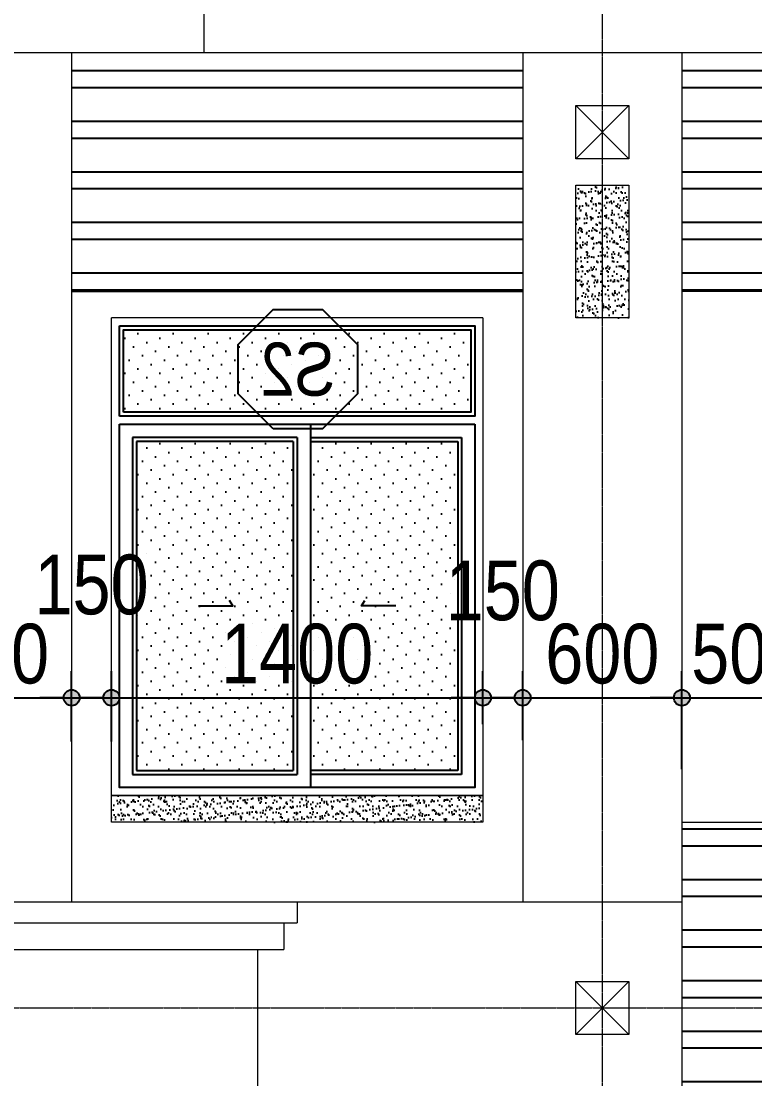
# Model space of a CAD drawing. Extents: x -79995 to 347433, y -157641 to 104789.
# Drawn here: x 5708 to 8473, y -22812 to -18826 of the extents above; entities that cross this region are included whole.
import ezdxf
from ezdxf.enums import TextEntityAlignment as Align

# ---------------------------------------------------------------- set-up
doc = ezdxf.new("R2010")
doc.units = 0
doc.linetypes.add('ACAD_ISO10W100', pattern=[18, 12, -3, 0, -3])
doc.layers.get('DEFPOINTS').update_dxf_attribs({"linetype": 'CONTINUOUS'})
for name, color, linetype in [('DIM', 1, 'CONTINUOUS'), ('DOOR', 20, 'CONTINUOUS'), ('HACTH', 8, 'CONTINUOUS'), ('HATCH', 8, 'CONTINUOUS'), ('KINH 1', 142, 'CONTINUOUS'), ('TAGS', 60, 'CONTINUOUS')]:
    doc.layers.add(name, color=color, linetype=linetype)
doc.layers.add('NET-THAY', color=2, linetype='CONTINUOUS', lineweight=13)
doc.layers.add('TRUC', color=24, linetype='CONTINUOUS', lineweight=0)
doc.styles.add('HEL-CONDENSE', font='')
doc.styles.add('VNI-HELVE-CONDENSEN', font='')
doc.styles.get('HEL-CONDENSE').set_extended_font_data('VNI-Helve-Condense')
doc.styles.get('VNI-HELVE-CONDENSEN').set_extended_font_data('VNI-Helve-Condense')
doc.dimstyles.new('D100', dxfattribs={"dimtxt": 225, "dimasz": 1.2, "dimexe": 100, "dimexo": 0, "dimgap": 50, "dimtad": 1, "dimdec": 0, "dimzin": 13, "dimdsep": 46, "dimtxsty": 'HEL-CONDENSE', "dimblk": 'D50', "dimcen": 0, "dimclrd": 1, "dimclre": 1, "dimclrt": 7, "dimadec": 0, "dimazin": 0, "dimtfac": 1, "dimtdec": 0, "dimtmove": 0, "dimatfit": 3, "dimldrblk": 'D50', "dimfxl": 1, "dimtolj": 1, "dimtzin": 13, "dimarcsym": 0})
pattern_1 = [(180, (-175482.64, -528282.38), (-1e-14, -190.5), []), (180, (-175546.14, -528218.88), (-1e-14, -190.5), [])]
pattern_2 = [(37.5, (-1312078.223, -316844.446), (-1.2000235, 36.7059928), [0, -28.956, 0, -32.385, 0, -30.95625]), (7.5, (-1312078.223, -316844.446), (33.7142462, 53.7618825), [0, -15.621, 0, -26.0985, 0, -10.00125]), (327.5, (-1312101.654, -316844.446), (59.3244278, 0.10778885), [0, -9.525, 0, -34.29, 0, -44.7675]), (317.5, (-1312101.654, -316844.446), (57.266734, 16.7196992), [0, -4.7625, 0, -22.479, 0, -25.7175])]

# ---------------------------------------------------------------- blocks, each defined once
blk = doc.blocks.new('KH-CUADI')
at = {"layer": 'TAGS'}
blk.add_lwpolyline([(-124.3, 300), (-300, 124.3), (-300, -124.3), (-124.3, -300), (124.3, -300), (300, -124.3), (300, 124.3), (124.3, 300)], close=True, dxfattribs=at)
at = {"layer": 'TAGS', "style": 'VNI-HELVE-CONDENSEN'}
blk.add_attdef('D', text='', height=300, dxfattribs=at).set_placement((0, 0), align=Align.MIDDLE)
blk = doc.blocks.new('A$C5F62150E')
at = {"layer": 'KINH 1'}
h = blk.add_hatch(dxfattribs=at)
h.set_pattern_fill('DOTS', color=256, scale=750, angle=45, style=0)
h.set_pattern_definition([(45, (0, 0), (-16.5728, 49.71845), [0, -46.875])])
h.paths.add_polyline_path([(2528.9, 1072.2), (1218.9, 1072.2), (1218.9, 762.2), (2528.9, 762.2)])
h.paths.add_polyline_path([(1823.9, 652.2), (1268.9, 652.2), (1268.9, -587.8), (1823.9, -587.8)])
h.paths.add_polyline_path([(2478.9, 652.2), (1888.9, 652.2), (1888.9, -587.8), (2478.9, -587.8)])
at = {"layer": 'DOOR'}
for p, q in [((2543.9, 747.2), (2543.9, 1087.2)), ((2543.9, 717.2), (1203.9, 717.2)), ((1823.9, 717.2), (1823.9, -652.8)), ((1823.9, 667.2), (1253.9, 667.2)), ((1253.9, 667.2), (1253.9, -602.8)), ((1873.9, 667.2), (1873.9, -602.8)), ((1873.9, 667.2), (2493.9, 667.2)), ((2493.9, 667.2), (2493.9, -602.8)), ((1253.9, -602.8), (1823.9, -602.8)), ((2493.9, -602.8), (1873.9, -602.8))]:
    blk.add_line(p, q, dxfattribs=at)
at = {"layer": 'DOOR', "color": 8}
for p, q in [((1823.9, 652.2), (1268.9, 652.2)), ((1268.9, 652.2), (1268.9, -587.8)), ((1888.9, 652.2), (1888.9, -587.8)), ((1888.9, 652.2), (2478.9, 652.2)), ((2478.9, 652.2), (2478.9, -587.8)), ((1268.9, -587.8), (1823.9, -587.8)), ((2478.9, -587.8), (1888.9, -587.8))]:
    blk.add_line(p, q, dxfattribs=at)
at = {"layer": 'DOOR'}
for points in [[(2543.9, 1087.2), (1203.9, 1087.2), (1203.9, 747.2), (2543.9, 747.2)], [(1203.9, 717.2), (1203.9, -652.8), (2543.9, -652.8), (2543.9, 717.2)], [(1501.6, 32.3), (1632, 32.3), (1618.7, 53)], [(2246.2, 32.3), (2115.8, 32.3), (2129.1, 53)]]:
    blk.add_lwpolyline(points, dxfattribs=at)
at = {"layer": 'DOOR', "color": 8}
blk.add_lwpolyline([(2528.9, 762.2), (2528.9, 1072.2), (1218.9, 1072.2), (1218.9, 762.2), (2528.9, 762.2)], close=True, dxfattribs=at)
at = {"layer": 'NET-THAY'}
for p, q in [((1173.9, 1117.2), (2573.9, 1117.2)), ((2573.9, -682.8), (2573.9, 1117.2)), ((1173.9, -682.8), (2573.9, -682.8))]:
    blk.add_line(p, q, dxfattribs=at)
blk.add_lwpolyline([(1173.9, 1117.2), (1173.9, -682.8)], dxfattribs=at)
at = {"layer": 'TAGS', "linetype": 'Continuous'}
ref = blk.add_blockref('KH-CUADI', (1871, 924.3), dxfattribs=dict(at, xscale=0.75, yscale=0.75, zscale=0.75, rotation=180))
ref.add_attrib('D', 'S2', dxfattribs={"color": 7, "height": 200, "style": 'VNI-HELVE-CONDENSEN'}).set_placement((1871, 924.3), align=Align.MIDDLE)
blk = doc.blocks.new('D50')
at = {"layer": 'DIM'}
blk.add_hatch(color=256, dxfattribs=at).paths.add_polyline_path([(25, 0, 1), (-25, 0, 1)])
blk.add_line((25, 0), (100, 0), dxfattribs=at)
blk.add_circle((0, 0), 25, dxfattribs=at)
blk = doc.blocks.new('*D670')
at = {"layer": 'DEFPOINTS', "color": 0, "linetype": 'Continuous', "transparency": 16777216}
for p in [(5898.5, -21375.6), (5898.5, -21540.2), (5298.5, -21634.2)]:
    blk.add_point(p, dxfattribs=at)
at = {"layer": 'DIM', "color": 1, "linetype": 'Continuous', "lineweight": -2, "transparency": 16777216}
for p, q in [((5298.5, -21634.2), (5298.5, -21275.6)), ((5898.5, -21540.2), (5898.5, -21275.6)), ((5299.7, -21375.6), (5897.3, -21375.6))]:
    blk.add_line(p, q, dxfattribs=at)
at = {"layer": 'DIM', "color": 1, "linetype": 'Continuous', "lineweight": -2, "transparency": 16777216, "xscale": 1.199999999999999, "yscale": 1.199999999999999, "zscale": 1.199999999999999, "rotation": 180}
blk.add_blockref('D50', (5298.5, -21375.6), dxfattribs=at)
at = {"layer": 'DIM', "color": 1, "linetype": 'Continuous', "lineweight": -2, "transparency": 16777216, "xscale": 1.199999999999999, "yscale": 1.199999999999999, "zscale": 1.199999999999999}
blk.add_blockref('D50', (5898.5, -21375.6), dxfattribs=at)
at = {"layer": 'DIM', "color": 7, "linetype": 'Continuous', "transparency": 16777216, "insert": (5598.5, -21210.7), "char_height": 225, "attachment_point": 5, "style": 'HEL-CONDENSE'}
blk.add_mtext('\\A1;600', dxfattribs=at)
blk = doc.blocks.new('*D671')
at = {"layer": 'DEFPOINTS', "color": 0, "linetype": 'Continuous', "transparency": 16777216}
for p in [(6048.4, -21375.6), (5898.5, -21540.2), (6048.4, -21540.2)]:
    blk.add_point(p, dxfattribs=at)
at = {"layer": 'DIM', "color": 1, "linetype": 'Continuous', "lineweight": -2, "transparency": 16777216}
for p, q in [((5898.5, -21540.2), (5898.5, -21275.6)), ((6048.4, -21540.2), (6048.4, -21275.6)), ((5899.7, -21375.6), (6047.2, -21375.6))]:
    blk.add_line(p, q, dxfattribs=at)
at = {"layer": 'DIM', "color": 1, "linetype": 'Continuous', "lineweight": -2, "transparency": 16777216, "xscale": 1.199999999999999, "yscale": 1.199999999999999, "zscale": 1.199999999999999, "rotation": 180}
blk.add_blockref('D50', (5898.5, -21375.6), dxfattribs=at)
at = {"layer": 'DIM', "color": 1, "linetype": 'Continuous', "lineweight": -2, "transparency": 16777216, "xscale": 1.199999999999999, "yscale": 1.199999999999999, "zscale": 1.199999999999999}
blk.add_blockref('D50', (6048.4, -21375.6), dxfattribs=at)
at = {"layer": 'DIM', "color": 7, "linetype": 'Continuous', "transparency": 16777216, "insert": (5973.5, -20950.3), "char_height": 225, "attachment_point": 5, "style": 'HEL-CONDENSE'}
blk.add_mtext('\\A1;150', dxfattribs=at)
blk = doc.blocks.new('*D672')
at = {"layer": 'DEFPOINTS', "color": 0, "linetype": 'Continuous', "transparency": 16777216}
for p in [(7448.4, -21375.6), (7448.4, -21475.6), (6048.4, -21540.2)]:
    blk.add_point(p, dxfattribs=at)
at = {"layer": 'DIM', "color": 1, "linetype": 'Continuous', "lineweight": -2, "transparency": 16777216}
for p, q in [((6048.4, -21540.2), (6048.4, -21275.6)), ((7448.4, -21475.6), (7448.4, -21275.6)), ((6049.6, -21375.6), (7447.2, -21375.6))]:
    blk.add_line(p, q, dxfattribs=at)
at = {"layer": 'DIM', "color": 1, "linetype": 'Continuous', "lineweight": -2, "transparency": 16777216, "xscale": 1.199999999999999, "yscale": 1.199999999999999, "zscale": 1.199999999999999, "rotation": 180}
blk.add_blockref('D50', (6048.4, -21375.6), dxfattribs=at)
at = {"layer": 'DIM', "color": 1, "linetype": 'Continuous', "lineweight": -2, "transparency": 16777216, "xscale": 1.199999999999999, "yscale": 1.199999999999999, "zscale": 1.199999999999999}
blk.add_blockref('D50', (7448.4, -21375.6), dxfattribs=at)
at = {"layer": 'DIM', "color": 7, "linetype": 'Continuous', "transparency": 16777216, "insert": (6748.4, -21210.7), "char_height": 225, "attachment_point": 5, "style": 'HEL-CONDENSE'}
blk.add_mtext('\\A1;1400', dxfattribs=at)
blk = doc.blocks.new('*D673')
at = {"layer": 'DEFPOINTS', "color": 0, "linetype": 'Continuous', "transparency": 16777216}
for p in [(7598.5, -21375.6), (7448.4, -21475.6), (7598.5, -21535.2)]:
    blk.add_point(p, dxfattribs=at)
at = {"layer": 'DIM', "color": 1, "linetype": 'Continuous', "lineweight": -2, "transparency": 16777216}
for p, q in [((7448.4, -21475.6), (7448.4, -21275.6)), ((7598.5, -21535.2), (7598.5, -21275.6)), ((7449.6, -21375.6), (7597.3, -21375.6))]:
    blk.add_line(p, q, dxfattribs=at)
at = {"layer": 'DIM', "color": 1, "linetype": 'Continuous', "lineweight": -2, "transparency": 16777216, "xscale": 1.199999999999999, "yscale": 1.199999999999999, "zscale": 1.199999999999999, "rotation": 180}
blk.add_blockref('D50', (7448.4, -21375.6), dxfattribs=at)
at = {"layer": 'DIM', "color": 1, "linetype": 'Continuous', "lineweight": -2, "transparency": 16777216, "xscale": 1.199999999999999, "yscale": 1.199999999999999, "zscale": 1.199999999999999}
blk.add_blockref('D50', (7598.5, -21375.6), dxfattribs=at)
at = {"layer": 'DIM', "color": 7, "linetype": 'Continuous', "transparency": 16777216, "insert": (7523.4, -20972.5), "char_height": 225, "attachment_point": 5, "style": 'HEL-CONDENSE'}
blk.add_mtext('\\A1;150', dxfattribs=at)
blk = doc.blocks.new('*D674')
at = {"layer": 'DEFPOINTS', "color": 0, "linetype": 'Continuous', "transparency": 16777216}
for p in [(8198.5, -21375.6), (7598.5, -21535.2), (8198.5, -21644.5)]:
    blk.add_point(p, dxfattribs=at)
at = {"layer": 'DIM', "color": 1, "linetype": 'Continuous', "lineweight": -2, "transparency": 16777216}
for p, q in [((7598.5, -21535.2), (7598.5, -21275.6)), ((8198.5, -21644.5), (8198.5, -21275.6)), ((7599.7, -21375.6), (8197.3, -21375.6))]:
    blk.add_line(p, q, dxfattribs=at)
at = {"layer": 'DIM', "color": 1, "linetype": 'Continuous', "lineweight": -2, "transparency": 16777216, "xscale": 1.199999999999999, "yscale": 1.199999999999999, "zscale": 1.199999999999999, "rotation": 180}
blk.add_blockref('D50', (7598.5, -21375.6), dxfattribs=at)
at = {"layer": 'DIM', "color": 1, "linetype": 'Continuous', "lineweight": -2, "transparency": 16777216, "xscale": 1.199999999999999, "yscale": 1.199999999999999, "zscale": 1.199999999999999}
blk.add_blockref('D50', (8198.5, -21375.6), dxfattribs=at)
at = {"layer": 'DIM', "color": 7, "linetype": 'Continuous', "transparency": 16777216, "insert": (7898.5, -21210.7), "char_height": 225, "attachment_point": 5, "style": 'HEL-CONDENSE'}
blk.add_mtext('\\A1;600', dxfattribs=at)
blk = doc.blocks.new('*D675')
at = {"layer": 'DEFPOINTS', "color": 0, "linetype": 'Continuous', "transparency": 16777216}
for p in [(8698.5, -21375.6), (8198.5, -21644.5), (8698.5, -21723.8)]:
    blk.add_point(p, dxfattribs=at)
at = {"layer": 'DIM', "color": 1, "linetype": 'Continuous', "lineweight": -2, "transparency": 16777216}
for p, q in [((8198.5, -21644.5), (8198.5, -21275.6)), ((8698.5, -21723.8), (8698.5, -21275.6)), ((8199.7, -21375.6), (8697.3, -21375.6))]:
    blk.add_line(p, q, dxfattribs=at)
at = {"layer": 'DIM', "color": 1, "linetype": 'Continuous', "lineweight": -2, "transparency": 16777216, "xscale": 1.199999999999999, "yscale": 1.199999999999999, "zscale": 1.199999999999999, "rotation": 180}
blk.add_blockref('D50', (8198.5, -21375.6), dxfattribs=at)
at = {"layer": 'DIM', "color": 1, "linetype": 'Continuous', "lineweight": -2, "transparency": 16777216, "xscale": 1.199999999999999, "yscale": 1.199999999999999, "zscale": 1.199999999999999}
blk.add_blockref('D50', (8698.5, -21375.6), dxfattribs=at)
at = {"layer": 'DIM', "color": 7, "linetype": 'Continuous', "transparency": 16777216, "insert": (8448.5, -21210.7), "char_height": 225, "attachment_point": 5, "style": 'HEL-CONDENSE'}
blk.add_mtext('\\A1;500', dxfattribs=at)

msp = doc.modelspace()

# ---------------------------------------------------------------- hatches: boundary and pattern name
at = {"layer": 'HACTH'}
h = msp.add_hatch(dxfattribs=at)
h.set_pattern_fill('ANSI32', color=256, scale=20, angle=135, style=0)
h.set_pattern_definition(pattern_1)
h.paths.add_polyline_path([(17148.452, -19844.245), (19498.452, -19844.245), (19498.452, -18944.245), (17148.452, -18944.245)])
h.paths.add_polyline_path([(14198.452, -19844.245), (16548.452, -19844.245), (16548.452, -18944.245), (14198.452, -18944.245)])
h.paths.add_polyline_path([(11198.452, -19844.245), (13598.452, -19844.245), (13598.452, -18944.245), (11198.452, -18944.245)])
h.paths.add_polyline_path([(8198.452, -19844.245), (10598.452, -19844.245), (10598.452, -18944.245), (8198.452, -18944.245)])
h.paths.add_polyline_path([(5898.452, -19844.245), (7598.452, -19844.245), (7598.452, -18944.245), (5898.452, -18944.245)])
h = msp.add_hatch(dxfattribs=at)
h.set_pattern_fill('ANSI32', color=256, scale=20, angle=135, style=0)
h.set_pattern_definition(pattern_1)
h.paths.add_polyline_path([(-10351.548, -21844.245), (-12701.548, -21844.245), (-12701.548, -22544.245), (-11951.548, -22544.245), (-11951.548, -22419.245, 0.41421356), (-11901.548, -22369.245), (-11101.548, -22369.245, 0.41421356), (-11051.548, -22419.245), (-11051.548, -22544.245), (-10351.548, -22544.245)])
h.paths.add_polyline_path([(-7401.548, -21844.245), (-9751.548, -21844.245), (-9751.548, -22544.245), (-9051.548, -22544.245), (-9051.548, -22419.245, 0.41421356), (-9001.548, -22369.245), (-8201.548, -22369.245, 0.41421356), (-8151.548, -22419.245), (-8151.548, -22544.245), (-7401.548, -22544.245)])
h.paths.add_polyline_path([(-4401.548, -21844.245), (-6801.548, -21844.245), (-6801.548, -22544.245), (-6051.548, -22544.245), (-6051.548, -22419.245, 0.41421356), (-6001.548, -22369.245), (-5201.548, -22369.245, 0.41421356), (-5151.548, -22419.245), (-5151.548, -22544.245), (-4401.548, -22544.245)])
h.paths.add_polyline_path([(1097.129, -22359.642), (5770.555, -22359.642), (5770.555, -22813.762), (1097.129, -22813.762)], flags=9)
edge = h.paths.add_edge_path()
edge.add_line((-12701.548, -23444.245), (-10351.548, -23444.245))
edge.add_line((-10351.548, -23444.245), (-10351.548, -22544.245))
edge.add_line((-10351.548, -22544.245), (-11051.548, -22544.245))
edge.add_line((-11051.548, -22544.245), (-11051.548, -22669.245))
edge.add_arc((-11051.548, -22719.245), 50, 90, 180)
edge.add_line((-11101.548, -22719.245), (-11901.548, -22719.245))
edge.add_arc((-11951.548, -22719.245), 50, 0, 90)
edge.add_line((-11951.548, -22669.245), (-11951.548, -22544.245))
edge.add_line((-11951.548, -22544.245), (-12701.548, -22544.245))
edge.add_line((-12701.548, -22544.245), (-12701.548, -23444.245))
edge = h.paths.add_edge_path()
edge.add_line((-9751.548, -23444.245), (-7401.548, -23444.245))
edge.add_line((-7401.548, -23444.245), (-7401.548, -22544.245))
edge.add_line((-7401.548, -22544.245), (-8151.548, -22544.245))
edge.add_line((-8151.548, -22544.245), (-8151.548, -22669.245))
edge.add_arc((-8151.548, -22719.245), 50, 90, 180)
edge.add_line((-8201.548, -22719.245), (-9001.548, -22719.245))
edge.add_arc((-9051.548, -22719.245), 50, 0, 90)
edge.add_line((-9051.548, -22669.245), (-9051.548, -22544.245))
edge.add_line((-9051.548, -22544.245), (-9751.548, -22544.245))
edge.add_line((-9751.548, -22544.245), (-9751.548, -23444.245))
edge = h.paths.add_edge_path()
edge.add_line((-6801.548, -23444.245), (-4401.548, -23444.245))
edge.add_line((-4401.548, -23444.245), (-4401.548, -22544.245))
edge.add_line((-4401.548, -22544.245), (-5151.548, -22544.245))
edge.add_line((-5151.548, -22544.245), (-5151.548, -22669.245))
edge.add_arc((-5151.548, -22719.245), 50, 90, 180)
edge.add_line((-5201.548, -22719.245), (-6001.548, -22719.245))
edge.add_arc((-6051.548, -22719.245), 50, 0, 90)
edge.add_line((-6051.548, -22669.245), (-6051.548, -22544.245))
edge.add_line((-6051.548, -22544.245), (-6801.548, -22544.245))
edge.add_line((-6801.548, -22544.245), (-6801.548, -23444.245))
h = msp.add_hatch(dxfattribs=at)
h.set_pattern_fill('ANSI32', color=256, scale=20, angle=135, style=0)
h.set_pattern_definition(pattern_1)
h.paths.add_polyline_path([(10598.452, -21844.245), (8198.452, -21844.245), (8198.452, -22544.245), (8948.452, -22544.245), (8948.452, -22419.245, 0.41421356), (8998.452, -22369.245), (9798.452, -22369.245, 0.41421356), (9848.452, -22419.245), (9848.452, -22544.245), (10598.452, -22544.245)])
h.paths.add_polyline_path([(13598.452, -21956.126), (11198.452, -21956.126), (11198.452, -22544.245), (11948.452, -22544.245), (11948.452, -22419.245, 0.41421356), (11998.452, -22369.245), (12798.452, -22369.245, 0.41421356), (12848.452, -22419.245), (12848.452, -22544.245), (13598.452, -22544.245)])
h.paths.add_polyline_path([(13598.452, -21844.245), (11198.452, -21844.245), (11198.452, -21944.245), (13598.452, -21944.245)])
edge = h.paths.add_edge_path()
edge.add_line((8198.452, -23444.245), (10598.452, -23444.245))
edge.add_line((10598.452, -23444.245), (10598.452, -22544.245))
edge.add_line((10598.452, -22544.245), (9848.452, -22544.245))
edge.add_line((9848.452, -22544.245), (9848.452, -22669.245))
edge.add_arc((9848.452, -22719.245), 50, 90, 180)
edge.add_line((9798.452, -22719.245), (8998.452, -22719.245))
edge.add_arc((8948.452, -22719.245), 50, 0, 90)
edge.add_line((8948.452, -22669.245), (8948.452, -22544.245))
edge.add_line((8948.452, -22544.245), (8198.452, -22544.245))
edge.add_line((8198.452, -22544.245), (8198.452, -23444.245))
edge = h.paths.add_edge_path()
edge.add_line((11198.452, -23444.245), (13598.452, -23444.245))
edge.add_line((13598.452, -23444.245), (13598.452, -22544.245))
edge.add_line((13598.452, -22544.245), (12848.452, -22544.245))
edge.add_line((12848.452, -22544.245), (12848.452, -22669.245))
edge.add_arc((12848.452, -22719.245), 50, 90, 180)
edge.add_line((12798.452, -22719.245), (11998.452, -22719.245))
edge.add_arc((11948.452, -22719.245), 50, 0, 90)
edge.add_line((11948.452, -22669.245), (11948.452, -22544.245))
edge.add_line((11948.452, -22544.245), (11198.452, -22544.245))
edge.add_line((11198.452, -22544.245), (11198.452, -23444.245))
at = {"layer": 'HATCH'}
h = msp.add_hatch(dxfattribs=at)
h.set_pattern_fill('AR-SAND', color=256, scale=0.75, style=0)
h.set_pattern_definition(pattern_2)
h.paths.add_polyline_path([(7798.452, -19944.245), (7998.452, -19944.245), (7998.452, -19444.245), (7798.452, -19444.245)])
h = msp.add_hatch(dxfattribs=at)
h.set_pattern_fill('AR-SAND', color=256, scale=0.75, style=0)
h.set_pattern_definition(pattern_2)
h.paths.add_polyline_path([(6048.45, -21744.245), (7448.45, -21744.245), (7448.45, -21844.245), (6048.45, -21844.245)])

# ---------------------------------------------------------------- linework, layer by layer
at = {"layer": 'NET-THAY'}
for p, q in [((6208.771, -18944.245), (20748.452, -18944.245)), ((5898.452, -19844.245), (7598.457, -19844.245)), ((8698.452, -19844.245), (8198.452, -19844.245)), ((8198.452, -21844.245), (10598.452, -21844.245)), ((6748.452, -22144.245), (6748.452, -22224.245)), ((6698.452, -22224.245), (6698.452, -22324.245)), ((6598.452, -22324.245), (6598.452, -22844.245))]:
    msp.add_line(p, q, dxfattribs=at)
for points in [[(5198.452, -18944.245), (6398.452, -18944.245), (6398.452, -18244.245)], [(5898.452, -18944.245), (5898.452, -22144.245)], [(7598.452, -18944.245), (7598.452, -22144.245)], [(8198.452, -18944.245), (8198.452, -28244.245)], [(7798.452, -19144.245), (7998.452, -19144.245), (7998.452, -19344.245), (7798.452, -19344.245), (7798.452, -19144.245)], [(7998.452, -19144.245), (7798.452, -19344.245)], [(7798.452, -19144.245), (7998.452, -19344.245)], [(7798.452, -19444.245), (7998.452, -19444.245), (7998.452, -19944.245), (7798.452, -19944.245), (7798.452, -19444.245)], [(-1401.548, -22144.245), (8198.452, -22144.245)], [(48.452, -22224.245), (6748.452, -22224.245)], [(98.452, -22324.245), (6698.452, -22324.245)], [(7798.452, -22444.245), (7998.452, -22444.245), (7998.452, -22644.245), (7798.452, -22644.245), (7798.452, -22444.245)], [(7998.452, -22444.245), (7798.452, -22644.245)], [(7798.452, -22444.245), (7998.452, -22644.245)]]:
    msp.add_lwpolyline(points, dxfattribs=at)
msp.add_lwpolyline([(6048.45, -21744.245), (7448.45, -21744.245), (7448.45, -21844.245), (6048.45, -21844.245)], close=True, dxfattribs=at)
at = {"layer": 'TRUC', "linetype": 'ACAD_ISO10W100', "ltscale": 0.2}
for points in [[(7898.452, -14931.59), (7898.452, -29294.245)], [(-14631.329, -18944.245), (21295.344, -18944.245)], [(-14631.329, -22544.245), (21295.344, -22544.245)]]:
    msp.add_lwpolyline(points, dxfattribs=at)

# ---------------------------------------------------------------- block references
at = {"layer": 'DOOR', "xscale": -1}
msp.add_blockref('A$C5F62150E', (8622.345, -21061.473), dxfattribs=at)

# ---------------------------------------------------------------- dimensions: what is measured, and where the dimension line sits
at = {"layer": 'DIM', "linetype": 'Continuous'}
for base, p1, p2, picture, middle in [((6048.45, -21375.63), (5898.452, -21540.179), (6048.45, -21540.179), '*D671', (5973.452, -21115.248)), ((7598.452, -21375.63), (7448.45, -21475.582), (7598.452, -21535.21), '*D673', (7523.45, -21137.412)), ((8698.452, -21375.63), (8198.452, -21644.527), (8698.452, -21723.822), '*D675', (8448.452, -21375.63))]:
    dim = msp.add_linear_dim(base=base, p1=p1, p2=p2, dimstyle='D100', override={"dimtmove": 1}, dxfattribs=at)
    dim.commit()
    dim.dimension.update_dxf_attribs({"geometry": picture, "text_midpoint": middle, "dimtype": 160})
for base, p1, p2, picture, middle in [((5898.452, -21375.63), (5298.452, -21634.204), (5898.452, -21540.179), '*D670', (5598.452, -21210.73)), ((7448.45, -21375.63), (6048.45, -21540.179), (7448.45, -21475.582), '*D672', (6748.45, -21210.73)), ((8198.452, -21375.63), (7598.452, -21535.21), (8198.452, -21644.527), '*D674', (7898.452, -21210.73))]:
    dim = msp.add_linear_dim(base=base, p1=p1, p2=p2, dimstyle='D100', override={"dimtmove": 1}, dxfattribs=at)
    dim.commit()
    dim.dimension.update_dxf_attribs({"geometry": picture, "text_midpoint": middle})

doc.saveas('drawing.dxf')
